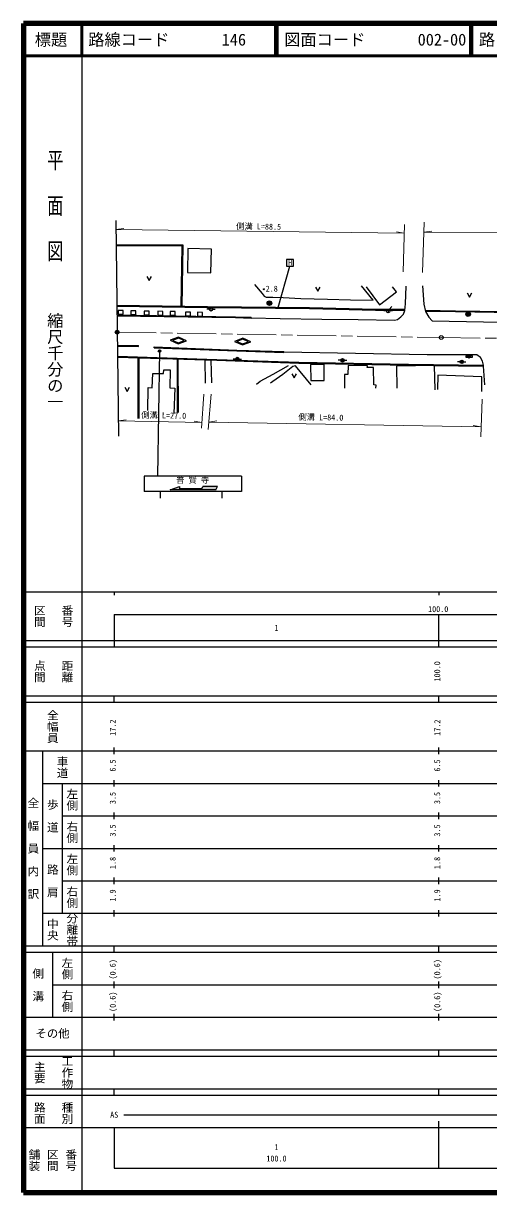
# Model space of a CAD drawing. Units: millimetres at full size, sheet at 1:1000; details may follow other scales. Extents: x -17822881 to 680000, y -229956079 to 380000.
# Drawn here: x 40000 to 183384, y 20000 to 380000 of the extents above; entities that cross this region are included whole.
import ezdxf
from ezdxf.enums import TextEntityAlignment as Align

# ---------------------------------------------------------------- set-up
doc = ezdxf.new("R2010")
doc.units = ezdxf.units.MM
doc.header["$LTSCALE"] = 1000
doc.header["$PDMODE"] = 32
doc.header["$PDSIZE"] = 500
doc.linetypes.add('CHAIN', pattern=[18.5, 12, -1.5, 3.5, -1.5])
for name, color, linetype, lineweight in [('M-BGD', 7, 'Continuous', 25), ('M-BGD-EXST', 7, 'Continuous', 25), ('M-BMK', 2, 'CHAIN', 13), ('M-BMK-OTRS', 5, 'Continuous', 25), ('M-BMK-SRVR', 3, 'Continuous', 25), ('M-STR-HTXT', 7, 'Continuous', 13), ('M-STR-STRC', 7, 'Continuous', 25), ('M-TTL', 2, 'Continuous', 140), ('M-TTL-BAND', 7, 'Continuous', 25), ('M-TTL-LINE', 7, 'Continuous', 50)]:
    doc.layers.add(name, color=color, linetype=linetype, lineweight=lineweight)
doc.layers.add('M-OTRS', color=6, linetype='Continuous')
doc.layers.add('M-TTL-TXT', color=7, linetype='Continuous')
doc.styles.add('@ＭＳ ゴシック', font='')
doc.styles.add('ＭＳ ゴシック', font='')
doc.styles.get('@ＭＳ ゴシック').set_extended_font_data('@MS Gothic')
doc.styles.get('ＭＳ ゴシック').set_extended_font_data('MS Gothic')

msp = doc.modelspace()

# ---------------------------------------------------------------- hatches: boundary and pattern name
at = {"layer": 'M-BGD'}
for points in [[(116121, 293202, 1), (115531, 294471, 1)], [(177353, 289819, 1), (176763, 291089, 1)], [(75556, 277051), (75256, 277061), (75259, 275908), (75559, 275909)], [(105388, 276631, 1), (106488, 276631, 0.41421), (105938, 277181, 0.41421)], [(137797, 276272, 1), (138897, 276272, 0.41421), (138347, 276822, 0.41421)], [(174536, 275805, 1), (175636, 275805, 0.41421), (175086, 276355, 0.41421)], [(75567, 272909), (75267, 272908), (75271, 271608), (75571, 271609)], [(75579, 268609), (75279, 268608), (75282, 267308), (75582, 267309)], [(75590, 264309), (75290, 264308), (75294, 263008), (75594, 263009)], [(75602, 260009), (75302, 260009), (75306, 258709), (75606, 258709)]]:
    msp.add_hatch(color=256, dxfattribs=at).paths.add_polyline_path(points)
h = msp.add_hatch(color=256, dxfattribs=at)
h.paths.add_polyline_path([(176873, 277437, 1), (177873, 277437, 0.41421), (177373, 277937, 0.41421)])
h.paths.add_polyline_path([(177473, 277437, 0.41421), (177373, 277537, 0.41421)], flags=16)
at = {"layer": 'M-BGD-EXST'}
msp.add_hatch(color=256, dxfattribs=at).paths.add_polyline_path([(118356, 292639, 0.41421), (118408, 292289, 0.41421), (118758, 292342, 1)])
at = {"layer": 'M-STR-STRC'}
h = msp.add_hatch(color=256, dxfattribs=at)
h.paths.add_polyline_path([(87802, 283366), (85280, 282424), (87756, 281367), (90278, 282308)])
h.paths.add_polyline_path([(89605, 282324), (87796, 283097), (85953, 282409), (87762, 281636)], flags=16)
h = msp.add_hatch(color=256, dxfattribs=at)
h.paths.add_polyline_path([(107603, 283032), (105080, 282090), (107557, 281032), (110079, 281974)])
h.paths.add_polyline_path([(109406, 281990), (107597, 282763), (105753, 282074), (107563, 281301)], flags=16)
for points in [[(82324, 278913, 0.41421), (82202, 279466, 0.41421), (81650, 279344, 1)], [(85290, 236404), (88156, 237447), (88156, 236704), (94951, 236704), (95355, 237404), (99847, 237404), (99270, 236404)]]:
    msp.add_hatch(color=256, dxfattribs=at).paths.add_polyline_path(points)

# ---------------------------------------------------------------- linework, layer by layer
at = {"layer": 'M-BGD'}
for p, q in [((97274, 291961), (96524, 291961)), ((97824, 292511), (97824, 291411)), ((98374, 291961), (99124, 291961)), ((152412, 291996), (152412, 290896)), ((152760, 291872), (153511, 292794)), ((110213, 289234), (110223, 289534)), ((151862, 291446), (151112, 291446)), ((153709, 291468), (152959, 291468)), ((68961, 280889), (75449, 280777)), ((68965, 280589), (75444, 280477)), ((75444, 280477), (75449, 280777)), ((80282, 280125), (80293, 280425)), ((120308, 278707), (120316, 279007)), ((75256, 277061), (75307, 258339)), ((75559, 275909), (75259, 275908)), ((75556, 277062), (75607, 258340)), ((87474, 260170), (87449, 276662)), ((87774, 260171), (87749, 276653)), ((95880, 276387), (96048, 269204)), ((97801, 276324), (97962, 269329)), ((105388, 276631), (104638, 276631)), ((106488, 276631), (107238, 276631)), ((137797, 276272), (137047, 276272)), ((138897, 276272), (139647, 276272)), ((174536, 275805), (173786, 275805)), ((175636, 275805), (176386, 275805)), ((75567, 272909), (75267, 272908)), ((75571, 271609), (75271, 271608)), ((75579, 268609), (75279, 268608)), ((75582, 267309), (75282, 267308)), ((75590, 264309), (75290, 264308)), ((75594, 263009), (75294, 263008)), ((75602, 260009), (75302, 260009)), ((75606, 258709), (75306, 258709))]:
    msp.add_line(p, q, dxfattribs=at)
for points in [[(88889, 292849), (89203, 311708), (68599, 311841)], [(88589, 292852), (88898, 311410), (68603, 311541)], [(78084, 302116), (78799, 300821), (79515, 302116)], [(110218, 289384), (119164, 289143), (131934, 288886), (143190, 288778), (154325, 288600), (155281, 288807), (156356, 289603), (157127, 290467), (157570, 291623), (157796, 293701), (157966, 299092)], [(111182, 299559), (113562, 296783), (114192, 296004), (114792, 295693), (116830, 295742), (120068, 295557), (125470, 295344), (133688, 295091), (140853, 294892), (147846, 294745), (144187, 299194)], [(130064, 298800), (130779, 297504), (131495, 298800)], [(145642, 298884), (149753, 293353), (154952, 297371), (153789, 298932)], [(163016, 299159), (163434, 293598), (163936, 291322), (164932, 289526), (165946, 288384), (181810, 288126), (202921, 287890), (231239, 287400), (254530, 287185), (271610, 286978), (282848, 286823), (285412, 288130), (286308, 289659)], [(176814, 296989), (177529, 295693), (178245, 296989)], [(157603, 291923), (148477, 291932), (128206, 292374), (96777, 292752), (68818, 293096)], [(157570, 291623), (148473, 291632), (128201, 292075), (96773, 292452), (68822, 292796)], [(286012, 289963), (203117, 290997), (173143, 291444), (163870, 291623)], [(68851, 290298), (105334, 289694), (110223, 289534)], [(68855, 289998), (105327, 289394), (110213, 289234)], [(286308, 289659), (203112, 290697), (173138, 291144), (163936, 291322)], [(69000, 277565), (99668, 276563), (124870, 275660), (158648, 275113), (181841, 274744)], [(69003, 277265), (99657, 276264), (124862, 275360), (158643, 274813), (181837, 274445)], [(80282, 280125), (105783, 279131), (120308, 278707)], [(80293, 280425), (105793, 279430), (120316, 279007)], [(182193, 268754), (181837, 274445), (181841, 274744), (181456, 276015), (180832, 277168), (179720, 277930), (178494, 277980), (164472, 277982), (120311, 278814)], [(176926, 277662), (176373, 277662), (176373, 277212), (176926, 277212)], [(178373, 277437), (178373, 277662), (177819, 277662)], [(177819, 277212), (178373, 277212), (178373, 277437)], [(111832, 268915), (113006, 269869), (116943, 271958), (121748, 274637)], [(128703, 268683), (123861, 274543), (123080, 274313), (119937, 271861), (116837, 269770), (116157, 269261)], [(148666, 267733), (148680, 268612), (148042, 268688), (147897, 274000), (146001, 274020), (146022, 274582), (140045, 274619), (140014, 271922), (138950, 271909), (138975, 267696)], [(166956, 267135), (166705, 274685), (154970, 274452), (155046, 267661)], [(78347, 260854), (78435, 267852), (79696, 267831), (79872, 272200), (83211, 272172), (83242, 273370), (85241, 273298), (85168, 267757), (86643, 267714), (86412, 259863)], [(122690, 272128), (123406, 270832), (124122, 272128)], [(181316, 266640), (181335, 271225), (167680, 271651), (167594, 267252)], [(71275, 267964), (71990, 266669), (72706, 267964)]]:
    msp.add_lwpolyline(points, dxfattribs=at)
for points in [[(90542, 303348), (97770, 303158), (97962, 310456), (90734, 310646)], [(69235, 290462), (70785, 290433), (70806, 291582), (69257, 291612)], [(73117, 290376), (74666, 290347), (74688, 291497), (73138, 291526)], [(77238, 290288), (78788, 290258), (78810, 291408), (77260, 291437)], [(81435, 290215), (82985, 290186), (83006, 291336), (81457, 291365)], [(85232, 290151), (86782, 290122), (86803, 291271), (85254, 291300)], [(89976, 289948), (91526, 289919), (91547, 291069), (89998, 291098)], [(93670, 289887), (95220, 289858), (95242, 291008), (93692, 291037)], [(128508, 274937), (128577, 270037), (132726, 270095), (132658, 274995)]]:
    msp.add_lwpolyline(points, close=True, dxfattribs=at)
for centre, radius in [((114138, 298149), 150), ((97824, 291961), 550), ((115826, 293837), 700), ((152412, 291446), 550), ((177058, 290454), 700), ((177373, 277437), 500), ((177373, 277437), 100), ((105938, 276631), 550), ((138347, 276272), 550), ((175086, 275805), 550)]:
    msp.add_circle(centre, radius, dxfattribs=at)
at = {"layer": 'M-BGD-EXST'}
for p, q in [((123214, 307341), (121114, 307341)), ((121114, 307341), (121114, 305241)), ((123214, 305241), (123214, 307341)), ((118557, 292490), (122164, 305241)), ((121114, 305241), (123214, 305241))]:
    msp.add_line(p, q, dxfattribs=at)
msp.add_circle((118557, 292490), 250, dxfattribs=at)
at = {"layer": 'M-BMK'}
msp.add_lwpolyline([(68914, 284918), (168784, 283286), (268674, 281950), (368323, 280614), (468281, 279449), (568008, 278533)], dxfattribs=at)
at = {"layer": 'M-BMK-OTRS'}
msp.add_line((68512, 319272), (69288, 252898), dxfattribs=at)
at = {"layer": 'M-BMK-SRVR'}
for centre in [(68914, 284918), (168784, 283286)]:
    msp.add_circle(centre, 600, dxfattribs=at)
at = {"layer": 'M-OTRS'}
msp.add_point((68914, 284918), dxfattribs=at)
at = {"layer": 'M-STR-HTXT'}
for p, q in [((68544, 316552), (70975, 316897)), ((157016, 303513), (157456, 318029)), ((163042, 303326), (163542, 318833)), ((157378, 315442), (68544, 316552)), ((157378, 315442), (154960, 315868)), ((163441, 315688), (165869, 316049)), ((163441, 315688), (286776, 314848)), ((95571, 265827), (94897, 255398)), ((97866, 265861), (96986, 254942)), ((181425, 264248), (180952, 252692)), ((69234, 257578), (71662, 257936)), ((95007, 257092), (69234, 257578)), ((95007, 257092), (92590, 257528)), ((97173, 257263), (99605, 257597)), ((181078, 255763), (97173, 257263)), ((181078, 255763), (178657, 256172))]:
    msp.add_line(p, q, dxfattribs=at)
at = {"layer": 'M-STR-STRC'}
for p, q in [((81987, 279129), (81313, 240594)), ((77179, 240594), (77179, 235844)), ((107179, 240594), (77179, 240594)), ((107179, 240594), (107179, 235844)), ((107179, 235844), (77179, 235844)), ((82179, 235844), (82179, 233844)), ((85290, 236404), (88156, 237447)), ((99270, 236404), (85290, 236404)), ((88156, 237447), (88156, 236704)), ((94951, 236704), (88156, 236704)), ((94951, 236704), (95355, 237404)), ((99847, 237404), (95355, 237404)), ((99270, 236404), (99847, 237404)), ((101179, 235844), (101179, 233844))]:
    msp.add_line(p, q, dxfattribs=at)
for points in [[(87802, 283366), (85280, 282424), (87756, 281367), (90278, 282308)], [(87796, 283097), (85953, 282409), (87762, 281636), (89605, 282324)], [(107603, 283032), (105080, 282090), (107557, 281032), (110079, 281974)], [(107597, 282763), (105753, 282074), (107563, 281301), (109406, 281990)]]:
    msp.add_lwpolyline(points, close=True, dxfattribs=at)
msp.add_circle((81987, 279129), 400, dxfattribs=at)
at = {"layer": 'M-TTL'}
for p, q in [((40000, 380000), (40000, 20000)), ((680000, 380000), (40000, 380000)), ((40000, 20000), (680000, 20000))]:
    msp.add_line(p, q, dxfattribs=at)
at = {"layer": 'M-TTL-BAND'}
for p, q in [((58000, 370000), (58000, 20000)), ((40000, 205000), (579000, 205000)), ((68000, 205000), (68000, 204000)), ((168000, 205000), (168000, 204000)), ((68000, 198000), (579000, 198000)), ((68000, 198000), (68000, 188000)), ((168000, 188000), (168000, 198000)), ((40000, 190000), (579000, 190000)), ((40000, 188000), (579000, 188000)), ((40000, 173000), (579000, 173000)), ((68000, 171000), (68000, 173000)), ((168000, 171000), (168000, 173000)), ((40000, 171000), (579000, 171000)), ((40000, 156000), (579000, 156000)), ((46000, 96000), (46000, 156000)), ((68000, 155000), (68000, 157000)), ((168000, 155000), (168000, 157000)), ((46000, 146000), (579000, 146000)), ((52000, 146000), (52000, 106000)), ((68000, 145000), (68000, 147000)), ((168000, 145000), (168000, 147000)), ((68000, 135000), (68000, 137000)), ((168000, 135000), (168000, 137000)), ((52000, 136000), (579000, 136000)), ((46000, 126000), (579000, 126000)), ((68000, 125000), (68000, 127000)), ((168000, 125000), (168000, 127000)), ((52000, 116000), (579000, 116000)), ((68000, 115000), (68000, 117000)), ((168000, 115000), (168000, 117000)), ((46000, 106000), (579000, 106000)), ((68000, 105000), (68000, 107000)), ((168000, 105000), (168000, 107000)), ((40000, 96000), (579000, 96000)), ((40000, 94000), (579000, 94000)), ((49000, 94000), (49000, 74000)), ((68000, 94000), (68000, 96000)), ((168000, 94000), (168000, 96000)), ((49000, 84000), (579000, 84000)), ((68000, 83000), (68000, 85000)), ((168000, 83000), (168000, 85000)), ((40000, 74000), (579000, 74000)), ((68000, 73000), (68000, 75000)), ((168000, 73000), (168000, 75000)), ((40000, 64000), (579000, 64000)), ((40000, 62000), (579000, 62000)), ((68000, 62000), (68000, 64000)), ((168000, 62000), (168000, 64000)), ((40000, 52000), (579000, 52000)), ((68000, 50000), (68000, 52000)), ((168000, 50000), (168000, 52000)), ((40000, 50000), (579000, 50000)), ((71000, 44000), (565000, 44000)), ((40000, 40000), (579000, 40000)), ((68000, 40000), (68000, 27500)), ((168000, 27500), (168000, 42000)), ((68000, 27500), (579000, 27500))]:
    msp.add_line(p, q, dxfattribs=at)
at = {"layer": 'M-TTL-LINE'}
for p, q in [((58000, 380000), (58000, 370000)), ((117750, 380000), (117750, 370000)), ((118250, 380000), (118250, 370000)), ((177750, 380000), (177750, 370000)), ((178250, 380000), (178250, 370000)), ((40000, 370000), (680000, 370000))]:
    msp.add_line(p, q, dxfattribs=at)

# ---------------------------------------------------------------- texts
at = {"layer": 'M-BGD', "style": 'ＭＳ ゴシック'}
msp.add_text('2.8', height=1833, dxfattribs=at).set_placement((114669, 296849), align=Align.BOTTOM_LEFT)
at = {"layer": 'M-BGD-EXST', "style": 'ＭＳ ゴシック'}
msp.add_text('H', height=1833, dxfattribs=at).set_placement((121566, 304933), align=Align.BOTTOM_LEFT)
at = {"layer": 'M-STR-HTXT', "style": 'ＭＳ ゴシック'}
for s, rotation, p in [('側溝 L=88.5', 359.284, (105553, 316089)), ('側溝 L=27.0', 358.922, (76300, 257988)), ('側溝 L=84.0', 358.976, (124727, 257381))]:
    msp.add_text(s, height=1833, rotation=rotation, dxfattribs=at).set_placement(p, align=Align.BOTTOM_LEFT)
at = {"layer": 'M-STR-STRC', "style": 'ＭＳ ゴシック'}
msp.add_text('普 賢 寺', height=1833, dxfattribs=at).set_placement((92179, 239406), align=Align.MIDDLE_CENTER)
at = {"layer": 'M-TTL-BAND', "style": '@ＭＳ ゴシック', "width": 1.4}
msp.add_text('平  面  図', height=3666, rotation=270, dxfattribs=at).set_placement((49777, 306475), align=Align.MIDDLE_RIGHT)
at = {"layer": 'M-TTL-BAND', "style": '@ＭＳ ゴシック'}
msp.add_text('縮尺千分の一', height=3666, rotation=270, dxfattribs=at).set_placement((49777, 261030), align=Align.MIDDLE_RIGHT)
for s, p in [('区間', (45000, 197500)), ('番号', (53500, 197500)), ('点間', (45000, 180500)), ('距離', (53500, 180500)), ('全幅員', (49000, 163500)), ('車道', (52000, 151000)), ('左側', (55000, 141000)), ('全\u3000幅\u3000員\u3000内\u3000訳', (43000, 126000)), ('歩\u3000道', (49000, 136000)), ('右側', (55000, 131000)), ('左側', (55000, 121000)), ('路\u3000肩', (49000, 116000)), ('右側', (55000, 111000)), ('分離帯', (55000, 101000)), ('中央', (49000, 101000)), ('左側', (53500, 89000)), ('側\u3000溝', (44500, 84000)), ('右側', (53500, 79000)), ('工作物', (53500, 57000)), ('主要', (45000, 57000)), ('路面', (45000, 44500)), ('種別', (53500, 44500)), ('舗装', (43333, 30000)), ('区間', (49000, 30000)), ('番号', (54667, 30000))]:
    msp.add_text(s, height=2566, rotation=270, dxfattribs=at).set_placement(p, align=Align.MIDDLE_CENTER)
at = {"layer": 'M-TTL-BAND', "style": 'ＭＳ ゴシック'}
for s, p in [('100.0', (167844, 198195)), ('1', (118000, 192405)), ('AS', (68000, 42500)), ('1', (118000, 32523)), ('100.0', (118000, 29033))]:
    msp.add_text(s, height=1833, dxfattribs=at).set_placement(p, align=Align.BOTTOM_CENTER)
for s, p in [('100.0', (169000, 180500)), ('17.2', (69000, 163174)), ('17.2', (169000, 163174)), ('6.5', (69000, 151500)), ('6.5', (169000, 151500)), ('3.5', (69000, 141500)), ('3.5', (169000, 141500)), ('3.5', (69000, 131500)), ('3.5', (169000, 131500)), ('1.8', (69000, 121500)), ('1.8', (169000, 121500)), ('1.9', (69000, 111500)), ('1.9', (169000, 111500)), ('(0.6)', (69000, 88764)), ('(0.6)', (169000, 88764)), ('(0.6)', (69000, 78764)), ('(0.6)', (169000, 78764))]:
    msp.add_text(s, height=1833, rotation=90, dxfattribs=at).set_placement(p, align=Align.BOTTOM_CENTER)
msp.add_text('その他', height=2566, dxfattribs=at).set_placement((49000, 69000), align=Align.MIDDLE_CENTER)
at = {"layer": 'M-TTL-TXT', "style": 'ＭＳ ゴシック'}
msp.add_text('標題', height=3666, dxfattribs=at).set_placement((48500, 375000), align=Align.MIDDLE_CENTER)
for s, p in [('路線コード', (60000, 375000)), ('146', (101142, 375000)), ('図面コード', (120380, 375000)), ('002-00', (161521, 375000)), ('路 線 名', (180380, 375000))]:
    msp.add_text(s, height=3666, dxfattribs=at).set_placement(p, align=Align.MIDDLE_LEFT)

doc.saveas('drawing.dxf')
